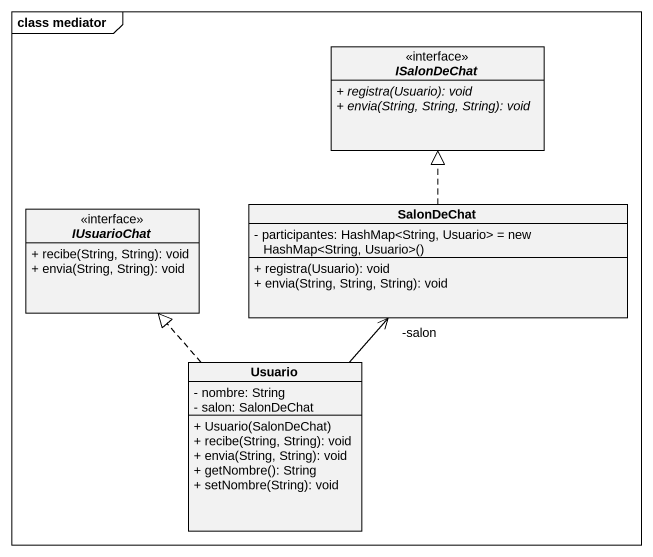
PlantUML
@startuml
mainframe class mediator
hide circle
hide empty members
skinparam classAttributeIconSize 0
interface ISalonDeChat <<interface>> {
  {abstract} + registra(Usuario): void
  {abstract} + envia(String, String, String): void
}
interface IUsuarioChat <<interface>> {
  + recibe(String, String): void
  + envia(String, String): void
}
class SalonDeChat {
  {field} - participantes: HashMap<String, Usuario> = new HashMap<String, Usuario>()
  + registra(Usuario): void
  + envia(String, String, String): void
}
class Usuario {
  - nombre: String
  - salon: SalonDeChat
  + Usuario(SalonDeChat)
  + recibe(String, String): void
  + envia(String, String): void
  + getNombre(): String
  + setNombre(String): void
}
SalonDeChat .up.|> ISalonDeChat
Usuario .up.|> IUsuarioChat
Usuario -up-> "-salon" SalonDeChat
@enduml
